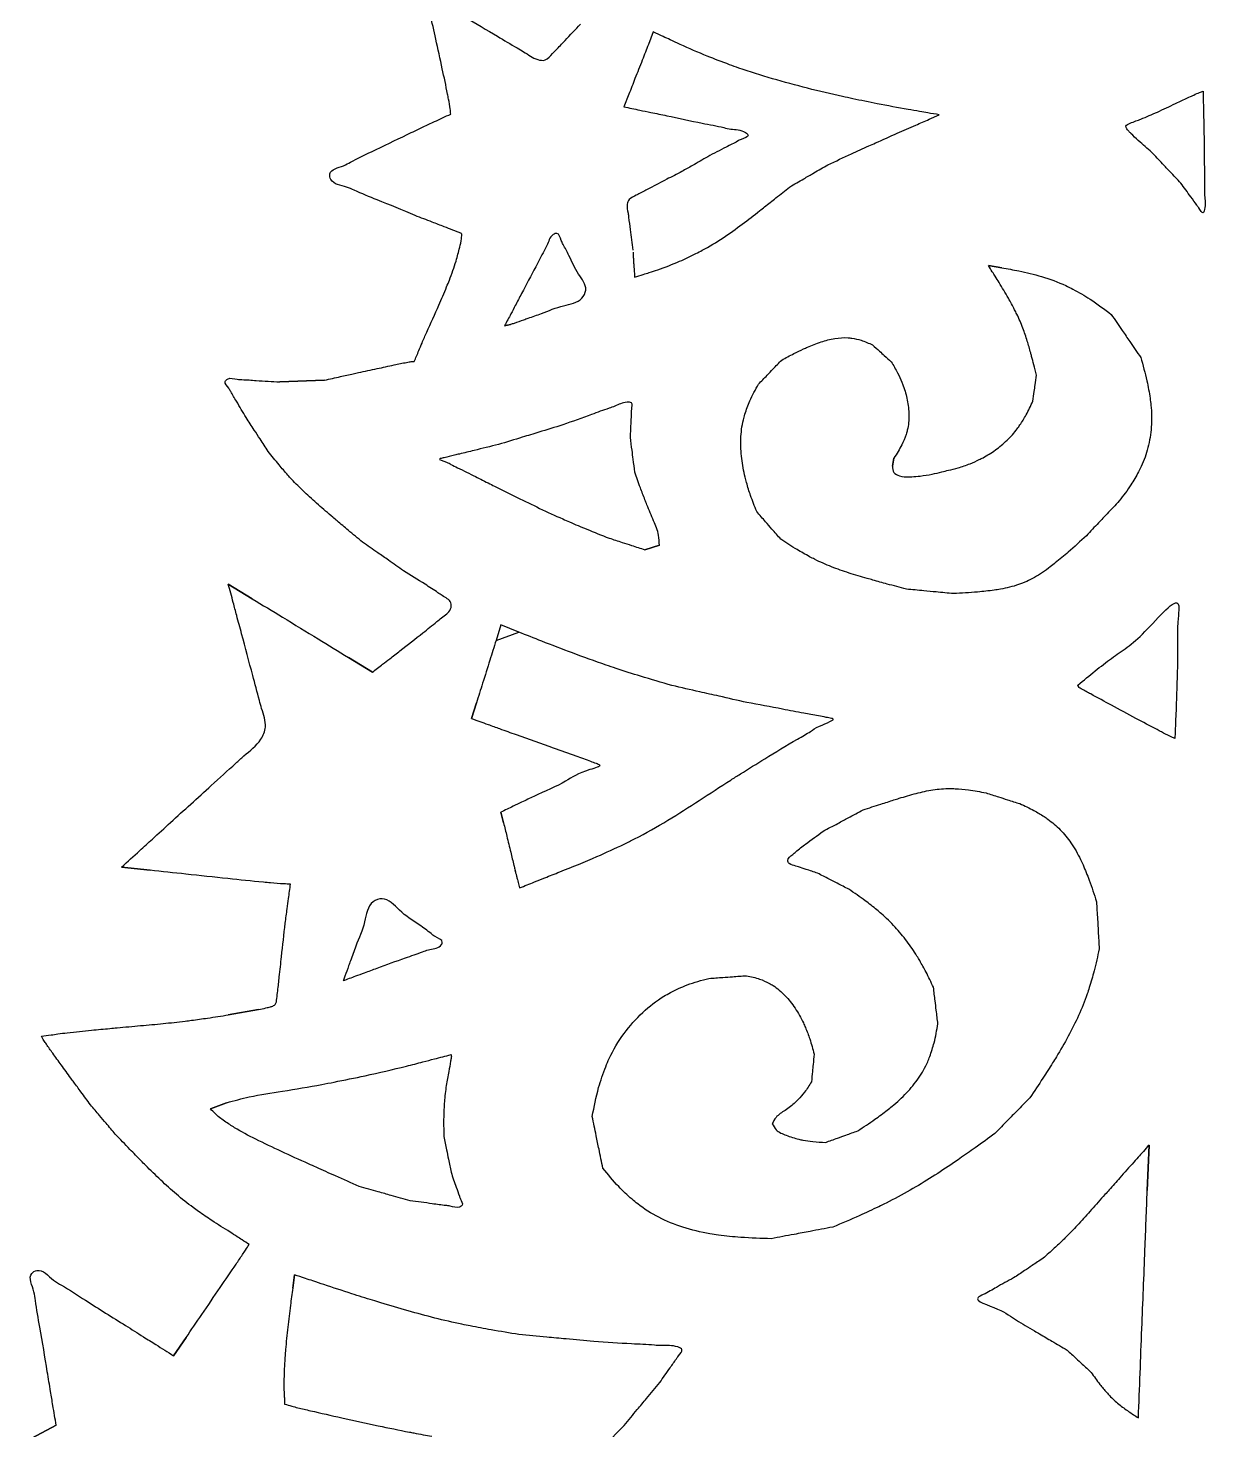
# Model space of a CAD drawing. Extents: x 0 to 195, y 4 to 248.
# Drawn here: x 21.2 to 88, y 83.6 to 163 of the extents above; entities that cross this region are included whole.
import ezdxf

# ---------------------------------------------------------------- set-up
doc = ezdxf.new("R2010")
doc.units = 0
doc.layers.add('layer_1', color=7, linetype='CONTINUOUS')

msp = doc.modelspace()

# ---------------------------------------------------------------- linework, layer by layer
at = {"layer": 'layer_1', "color": 1}
for points in [[(56.663193, 162.813973), (56.385546, 162.106786)], [(55.274392, 159.278618), (54.996361, 158.571496)], [(72.295257, 157.864309), (72.875926, 158.116898)]]:
    msp.add_lwpolyline(points, dxfattribs=at)
for points in [[(84.308023, 157.871201), (84.308031, 157.871201)], [(75.657776, 149.575188), (76.41547, 149.448801)], [(48.233571, 146.165964), (48.562044, 146.241461)], [(35.491642, 142.979929), (38.0135, 143.080809)], [(44.555979, 138.629185), (44.555979, 138.629185)], [(70.30408, 138.665708), (70.228515, 138.211045)], [(56.172513, 133.477633), (57.005769, 133.730152)], [(32.566654, 131.531333), (33.928461, 130.698978)], [(49.034874, 128.810764), (48.024597, 129.214797), (48.024597, 129.214797), (47.74702, 128.330721)], [(39.37531, 127.370409), (40.737117, 126.538379)], [(80.785751, 125.666044), (80.73976, 125.803901)], [(46.635796, 124.795363), (46.357829, 123.911604)], [(66.813045, 123.911604), (66.813045, 123.911604)], [(48.024597, 118.608411), (48.024597, 118.608411), (48.024597, 118.608411)], [(48.024597, 118.608411), (48.171988, 118.002297)], [(28.128472, 115.3166), (26.514465, 115.492977)], [(48.826994, 115.30754), (48.847803, 115.221606)], [(39.084717, 109.062674), (39.084717, 109.062674)], [(32.566654, 107.121013), (34.281475, 107.423651)], [(31.557924, 101.788853), (32.467193, 102.142384)], [(63.404466, 100.955857), (63.404466, 100.955857)], [(84.667808, 97.168046), (84.76888, 99.743628)], [(36.31794, 92.39431), (36.216933, 91.636679)], [(29.466637, 87.804206), (30.172732, 88.838381)], [(84.162766, 84.288586), (84.162766, 84.288586)], [(21.42237, 83.139259), (22.809237, 83.870477)]]:
    msp.add_lwpolyline(points, close=True, dxfattribs=at)
for points, knots in [([(43.76305, 164.969205), (44.037024, 164.80731), (44.502782, 164.532086), (45.24257, 164.095027), (46.324325, 163.455097), (47.58713, 162.713923), (48.690945, 162.050894), (49.455216, 161.616194), (49.919558, 161.259234), (50.609344, 161.149222), (50.880457, 161.527271), (51.245145, 161.89313), (51.773195, 162.456452), (52.244137, 162.947492), (52.538468, 163.254384)], [0, 0, 0, 0, 0.954701, 1.622998, 2.577717, 4.725486, 6.014229, 6.443834, 7.357695, 7.783526, 8.336081, 8.59171, 9.358549, 10.636522, 10.636522, 10.636522, 10.636522]), ([(45.175298, 158.160549), (45.169236, 158.258819), (45.151777, 158.541813), (45.070699, 158.917457), (44.927684, 159.675301), (44.680242, 160.809205), (44.351528, 162.32188), (44.12114, 163.357998), (44.015249, 163.834215)], [0, 0, 0, 0, 0.295095, 0.849809, 1.149441, 2.609649, 4.330342, 5.793855, 5.793855, 5.793855, 5.793855]), ([(56.385546, 162.106786), (56.268897, 161.809999), (56.015027, 161.164083), (55.644606, 160.221375), (55.390941, 159.575411), (55.274392, 159.278618)], [0, 0, 0, 0, 0.956663, 2.082046, 3.038618, 3.038618, 3.038618, 3.038618]), ([(72.875926, 158.116898), (72.657706, 158.154306), (72.28671, 158.217903), (71.69747, 158.31916), (70.742006, 158.480991), (69.475167, 158.716978), (68.239645, 158.970528), (66.920739, 159.253158), (65.398365, 159.613835), (63.433673, 160.145103), (61.960907, 160.604089), (60.733828, 161.047972), (59.615116, 161.475912), (58.495461, 161.954885), (57.673615, 162.342936), (57.168285, 162.578229), (56.850261, 162.726662), (56.663193, 162.813973)], [0, 0, 0, 0, 0.664208, 1.129224, 1.793631, 3.571418, 4.994732, 5.577327, 7.617956, 9.687269, 11.682452, 12.24313, 13.601791, 15.27536, 15.894759, 16.328311, 16.947631, 16.947631, 16.947631, 16.947631]), ([(84.308031, 157.871201), (84.619612, 158.003973), (85.278981, 158.284946), (86.211857, 158.727106), (86.895505, 159.05653), (87.353375, 159.262784), (87.584162, 159.373015), (87.765832, 159.429193), (87.831147, 159.44939)], [0, 0, 0, 0, 1.015963, 2.149981, 3.096783, 3.292014, 3.657056, 3.861972, 3.861972, 3.861972, 3.861972]), ([(87.831147, 159.44939), (87.837399, 159.156357), (87.848029, 158.65819), (87.864864, 157.866959), (87.875433, 157.368762), (87.88165, 157.075698)], [0, 0, 0, 0, 0.8793, 1.494841, 2.374229, 2.374229, 2.374229, 2.374229]), ([(42.703881, 157.000497), (43.009035, 157.143659), (43.527789, 157.38703), (44.351595, 157.773714), (44.870226, 158.017278), (45.175298, 158.160549)], [0, 0, 0, 0, 1.011202, 1.719014, 2.730132, 2.730132, 2.730132, 2.730132]), ([(54.996361, 158.571496), (55.295691, 158.509163), (55.804549, 158.403199), (56.612729, 158.234647), (57.794901, 157.989657), (59.17205, 157.692611), (60.383289, 157.462652), (61.201146, 157.257481), (61.677372, 157.303694), (62.179414, 156.891252), (61.674002, 156.764948), (61.308406, 156.54418), (60.643382, 156.218117), (60.090112, 155.925898), (59.744332, 155.743268)], [0, 0, 0, 0, 0.917266, 1.559342, 2.476577, 4.540118, 5.778298, 6.191041, 7.042192, 7.255211, 7.721348, 7.958554, 8.670107, 9.855912, 9.855912, 9.855912, 9.855912]), ([(66.562584, 155.288726), (67.005438, 155.4934), (67.776458, 155.849742), (68.678083, 156.260399), (69.544853, 156.652966), (70.43073, 157.048341), (71.441474, 157.492971), (72.042638, 157.754437), (72.295257, 157.864309)], [0, 0, 0, 0, 1.463589, 2.548143, 2.97221, 4.318165, 5.458421, 6.284853, 6.284853, 6.284853, 6.284853]), ([(84.926891, 155.990054), (84.6705, 156.209076), (84.268617, 156.552385), (83.826776, 156.970139), (83.588357, 157.211472), (83.353527, 157.489054), (83.845808, 157.711693), (84.119057, 157.805989), (84.308023, 157.871201)], [0, 0, 0, 0, 1.018311, 1.596164, 1.779062, 2.099223, 2.39088, 3.044792, 3.044792, 3.044792, 3.044792]), ([(43.157774, 152.410997), (42.444639, 152.710523), (41.300317, 153.191154), (39.980842, 153.70542), (39.141215, 154.116612), (38.4061, 154.167276), (38.23387, 155.023022), (39.000226, 155.149921), (39.736274, 155.580809), (40.975694, 156.154066), (42.038765, 156.674737), (42.703881, 157.000497)], [0, 0, 0, 0, 2.326532, 3.733235, 4.205408, 5.19387, 5.523856, 6.422773, 6.867165, 8.203664, 10.437404, 10.437404, 10.437404, 10.437404]), ([(87.88165, 157.075698), (87.886445, 156.421803), (87.894115, 155.375542), (87.921474, 154.211682), (87.906488, 153.403437), (88.010423, 153.00598), (87.814373, 152.42127), (87.620797, 152.823334), (87.405619, 153.08813), (87.058599, 153.583085), (86.756902, 153.991972), (86.568338, 154.247532)], [0, 0, 0, 0, 1.957215, 3.131629, 3.523126, 4.33205, 4.534156, 4.906445, 5.099251, 5.6777, 6.641842, 6.641842, 6.641842, 6.641842]), ([(59.744332, 155.743268), (59.458488, 155.57427), (58.975622, 155.288789), (58.20281, 154.861552), (57.389415, 154.447219), (56.593126, 154.029999), (56.012361, 153.732276), (55.627546, 153.518689), (55.302149, 153.397852), (55.127716, 152.978424), (55.22414, 152.633488), (55.277342, 152.155586), (55.372915, 151.459346), (55.449561, 150.840926), (55.497407, 150.454886)], [0, 0, 0, 0, 0.996135, 1.682734, 2.64889, 3.73348, 4.383291, 4.599612, 5.064644, 5.356364, 5.866118, 6.10106, 6.803803, 7.971229, 7.971229, 7.971229, 7.971229]), ([(86.568338, 154.247532), (86.365707, 154.462596), (86.021207, 154.828234), (85.474058, 155.409075), (85.129555, 155.774866), (84.926891, 155.990054)], [0, 0, 0, 0, 0.886458, 1.507097, 2.393894, 2.393894, 2.393894, 2.393894]), ([(64.390582, 154.025929), (64.658774, 154.181767), (65.114696, 154.44669), (65.838697, 154.867623), (66.294479, 155.132763), (66.562584, 155.288726)], [0, 0, 0, 0, 0.930544, 1.581912, 2.512419, 2.512419, 2.512419, 2.512419]), ([(56.915839, 149.328851), (57.331277, 149.485799), (58.065205, 149.76307), (58.896723, 150.159122), (59.728979, 150.584351), (60.615199, 151.132787), (61.69013, 151.900562), (62.461679, 152.500385), (63.094918, 152.99831), (63.659648, 153.443463), (64.132403, 153.820191), (64.390582, 154.025929)], [0, 0, 0, 0, 1.331667, 2.352566, 2.760852, 4.13525, 5.473039, 6.72289, 7.066623, 7.88974, 8.880123, 8.880123, 8.880123, 8.880123]), ([(45.78051, 151.402269), (45.456716, 151.526812), (44.906268, 151.738535), (44.032022, 152.074777), (43.481569, 152.286471), (43.157774, 152.410997)], [0, 0, 0, 0, 1.04076, 1.769287, 2.810031, 2.810031, 2.810031, 2.810031]), ([(43.813489, 145.804426), (44.047453, 146.311913), (44.438944, 147.161088), (44.856836, 148.149497), (45.192384, 148.979259), (45.456705, 149.722246), (45.66956, 150.50779), (45.768157, 150.965334), (45.791725, 151.210749), (45.82114, 151.31724), (45.78933, 151.38381), (45.78051, 151.402269)], [0, 0, 0, 0, 1.676383, 2.805076, 3.218706, 4.361887, 5.165889, 5.664793, 5.755162, 5.912486, 5.972849, 5.972849, 5.972849, 5.972849]), ([(48.562044, 146.241461), (48.571347, 146.244737), (48.645767, 146.270943), (48.896914, 146.359415), (49.222636, 146.473847), (49.733632, 146.654718), (50.494781, 146.909563), (51.46603, 147.33596), (52.540703, 147.472473), (52.986533, 148.355958), (52.324576, 149.154012), (51.961082, 149.998008), (51.627313, 150.65289), (51.396771, 151.038641), (51.306403, 151.485663), (50.787332, 151.260441), (50.706295, 150.808716), (50.355842, 150.213312), (49.893326, 149.29284), (49.340275, 148.265521), (48.873593, 147.378081), (48.553562, 146.772085), (48.352091, 146.390461), (48.233571, 146.165964)], [0, 0, 0, 0, 0.029587, 0.236698, 0.798854, 1.065051, 1.86374, 3.195076, 4.312961, 4.827469, 5.822447, 7.008174, 7.719633, 7.956792, 8.437047, 8.658592, 9.367244, 9.709956, 10.738005, 12.45126, 13.212625, 13.745656, 14.507239, 14.507239, 14.507239, 14.507239]), ([(55.512548, 150.333522), (55.515808, 150.250326), (55.522034, 150.091398), (55.536781, 149.865978), (55.55142, 149.664206), (55.569036, 149.424277), (55.587261, 149.180241), (55.598304, 148.995538), (55.60254, 148.924689)], [0, 0, 0, 0, 0.24977, 0.477127, 0.677655, 0.856686, 1.198853, 1.411779, 1.411779, 1.411779, 1.411779]), ([(78.385389, 143.362726), (78.334917, 143.561749), (78.244346, 143.918887), (78.133538, 144.339457), (78.014218, 144.787743), (77.865499, 145.32433), (77.616022, 146.062361), (77.363656, 146.649718), (77.078278, 147.209956), (76.751739, 147.813795), (76.375458, 148.442509), (76.061739, 148.935205), (75.8599, 149.255228), (75.732644, 149.456673), (75.657776, 149.575188)], [0, 0, 0, 0, 0.615966, 1.105325, 1.304746, 2.007674, 2.77538, 3.640305, 3.922289, 4.661492, 5.699281, 6.119525, 6.413801, 6.834346, 6.834346, 6.834346, 6.834346]), ([(76.41547, 149.448801), (76.741632, 149.392948), (77.501054, 149.262903), (78.726546, 148.960583), (79.749065, 148.59877), (80.652247, 148.136304), (81.539362, 147.628598), (82.23259, 147.09908), (82.627799, 146.797201)], [0, 0, 0, 0, 0.992469, 2.31082, 3.784183, 4.230476, 5.354174, 6.844337, 6.844337, 6.844337, 6.844337]), ([(55.60254, 148.924689), (55.764668, 148.974585), (56.040291, 149.059411), (56.478057, 149.194132), (56.753696, 149.278954), (56.915839, 149.328851)], [0, 0, 0, 0, 0.508897, 0.865141, 1.374081, 1.374081, 1.374081, 1.374081]), ([(82.627799, 146.797201), (82.833639, 146.497875), (83.183554, 145.989037), (83.739186, 145.180863), (84.088954, 144.671999), (84.294694, 144.372678)], [0, 0, 0, 0, 1.089816, 1.852622, 2.942253, 2.942253, 2.942253, 2.942253]), ([(43.107335, 144.139975), (43.194518, 144.345418), (43.34274, 144.694698), (43.578125, 145.249515), (43.726313, 145.598894), (43.813489, 145.804426)], [0, 0, 0, 0, 0.669531, 1.138285, 1.808051, 1.808051, 1.808051, 1.808051]), ([(63.940166, 144.221489), (64.170224, 144.347098), (64.578154, 144.569822), (65.07164, 144.804085), (65.580699, 145.034211), (66.161891, 145.260833), (66.929916, 145.461333), (67.525214, 145.510669), (68.02303, 145.445387), (68.500127, 145.346519), (68.877637, 145.176603), (69.091851, 145.080187)], [0, 0, 0, 0, 0.786186, 1.394033, 1.638104, 2.462334, 3.261417, 4.015622, 4.231377, 4.766864, 5.469318, 5.469318, 5.469318, 5.469318]), ([(69.091851, 145.080187), (69.22283, 144.961661), (69.445469, 144.760189), (69.799019, 144.440267), (70.021592, 144.238873), (70.152501, 144.12042)], [0, 0, 0, 0, 0.529941, 0.900793, 1.430431, 1.430431, 1.430431, 1.430431]), ([(38.0135, 143.080809), (38.315818, 143.147806), (38.862494, 143.268955), (39.509908, 143.411506), (40.20413, 143.56384), (40.97483, 143.733969), (41.882363, 143.92446), (42.485176, 144.059172), (42.843636, 144.116209), (42.986746, 144.161419), (43.085246, 144.143903), (43.107335, 144.139975)], [0, 0, 0, 0, 0.92896, 1.679822, 1.988742, 3.061238, 4.046864, 4.773207, 4.90891, 5.140386, 5.207302, 5.207302, 5.207302, 5.207302]), ([(62.626933, 142.857684), (62.789063, 143.026031), (63.064693, 143.312229), (63.502437, 143.766831), (63.778042, 144.053094), (63.940166, 144.221489)], [0, 0, 0, 0, 0.701173, 1.192026, 1.89329, 1.89329, 1.89329, 1.89329]), ([(70.152501, 144.12042), (70.276163, 143.915336), (70.498702, 143.546274), (70.706198, 143.080434), (70.910502, 142.573146), (71.085402, 141.953211), (71.183629, 141.108532), (71.124859, 140.446579), (70.952086, 139.887544), (70.736031, 139.335725), (70.461702, 138.910201), (70.30408, 138.665708)], [0, 0, 0, 0, 0.717724, 1.291596, 1.52713, 2.35853, 3.213864, 4.069234, 4.323981, 4.968405, 5.838744, 5.838744, 5.838744, 5.838744]), ([(84.294694, 144.372678), (84.421239, 143.931838), (84.640084, 143.169458), (84.800039, 142.259707), (84.916977, 141.388116), (84.930838, 140.444875), (84.741789, 139.265744), (84.445753, 138.42317), (84.091205, 137.731263), (83.708486, 137.061546), (83.30948, 136.538674), (83.082467, 136.241187)], [0, 0, 0, 0, 1.374915, 2.377748, 2.767245, 4.013146, 5.189975, 6.334383, 6.672737, 7.52228, 8.643589, 8.643589, 8.643589, 8.643589]), ([(33.575384, 140.962401), (33.396289, 141.270214), (33.109746, 141.7627), (32.761219, 142.320405), (32.574393, 142.687972), (32.284408, 142.947577), (32.619178, 143.266843), (32.979271, 143.119513), (33.517022, 143.114467), (34.327564, 143.045898), (35.043929, 143.005301), (35.491642, 142.979929)], [0, 0, 0, 0, 1.074066, 1.71845, 1.933229, 2.370681, 2.551012, 3.106932, 3.376452, 4.184946, 5.532313, 5.532313, 5.532313, 5.532313]), ([(78.183307, 141.898041), (78.208265, 142.078829), (78.250697, 142.386194), (78.318058, 142.874422), (78.360451, 143.181864), (78.385389, 143.362726)], [0, 0, 0, 0, 0.547509, 0.930839, 1.47856, 1.47856, 1.47856, 1.47856]), ([(62.525861, 135.635076), (62.403953, 135.935921), (62.185814, 136.474249), (61.988418, 137.130636), (61.800095, 137.828145), (61.650324, 138.651821), (61.595741, 139.74825), (61.692144, 140.591083), (61.899694, 141.304009), (62.146405, 141.99786), (62.452578, 142.545705), (62.626933, 142.857684)], [0, 0, 0, 0, 0.97327, 1.74155, 2.05415, 3.14087, 4.244655, 5.33983, 5.662583, 6.47164, 7.541779, 7.541779, 7.541779, 7.541779]), ([(55.364449, 139.841476), (55.377199, 140.134543), (55.397598, 140.603425), (55.431692, 141.144518), (55.434749, 141.483175), (55.520015, 141.835593), (54.967853, 141.858184), (54.607818, 141.643331), (53.928522, 141.41855), (52.951591, 141.055958), (52.074257, 140.743773), (51.525939, 140.548663)], [0, 0, 0, 0, 0.88493, 1.415815, 1.592755, 1.953499, 2.20649, 2.935536, 3.284393, 4.330889, 6.074912, 6.074912, 6.074912, 6.074912]), ([(73.94044, 138.1101), (74.169226, 138.185576), (74.57986, 138.321044), (75.044387, 138.533981), (75.531778, 138.77727), (76.075308, 139.119737), (76.734984, 139.665159), (77.185208, 140.162029), (77.526607, 140.656027), (77.846071, 141.165781), (78.060853, 141.632151), (78.183307, 141.898041)], [0, 0, 0, 0, 0.722151, 1.296148, 1.530806, 2.356407, 3.215863, 4.093112, 4.355709, 5.017133, 5.894361, 5.894361, 5.894361, 5.894361]), ([(34.836313, 139.045821), (34.680693, 139.282441), (34.416129, 139.684709), (33.995819, 140.323568), (33.731104, 140.725791), (33.575384, 140.962401)], [0, 0, 0, 0, 0.849623, 1.444408, 2.294171, 2.294171, 2.294171, 2.294171]), ([(51.525939, 140.548663), (51.076981, 140.411475), (50.313742, 140.178252), (49.101514, 139.807846), (48.338243, 139.574631), (47.889255, 139.437444)], [0, 0, 0, 0, 1.408353, 2.39423, 3.802668, 3.802668, 3.802668, 3.802668]), ([(55.616903, 137.871687), (55.585778, 138.114815), (55.532861, 138.528175), (55.44871, 139.184771), (55.395659, 139.598237), (55.364449, 139.841476)], [0, 0, 0, 0, 0.735337, 1.2502, 1.985901, 1.985901, 1.985901, 1.985901]), ([(40.182344, 133.901551), (39.908981, 134.127814), (39.426749, 134.526957), (38.864842, 134.999229), (38.299199, 135.477198), (37.672738, 136.013973), (36.883998, 136.730336), (36.311979, 137.29884), (35.840125, 137.820284), (35.392523, 138.332903), (35.036618, 138.789081), (34.836313, 139.045821)], [0, 0, 0, 0, 1.064564, 1.877963, 2.202028, 3.286213, 4.352652, 5.398145, 5.703615, 6.462326, 7.439029, 7.439029, 7.439029, 7.439029]), ([(47.889255, 139.437444), (47.42649, 139.325193), (46.686071, 139.145593), (45.851819, 138.943664), (45.287614, 138.806246), (44.919914, 138.719769), (44.653988, 138.651035), (44.417737, 138.600302), (44.967818, 138.452367), (45.204488, 138.295353), (45.801393, 138.01528), (46.507567, 137.65061), (47.238857, 137.287767), (48.026215, 136.893598), (48.963594, 136.425465), (50.223129, 135.813191), (51.215116, 135.353956), (52.107784, 134.966729), (52.980088, 134.596773), (53.729858, 134.300915), (54.15222, 134.134252)], [0, 0, 0, 0, 1.428976, 2.286347, 2.572133, 3.175726, 3.398102, 3.42987, 3.848116, 4.140915, 4.559237, 5.690561, 6.608718, 6.987305, 8.334904, 9.750374, 11.189257, 11.613596, 12.669478, 14.031586, 14.031586, 14.031586, 14.031586]), ([(57.005769, 133.730152), (57.001377, 133.921386), (56.990372, 134.400616), (56.653799, 135.151022), (56.385074, 135.81115), (56.135404, 136.439377), (55.90127, 137.051356), (55.719033, 137.577066), (55.616903, 137.871687)], [0, 0, 0, 0, 0.569375, 1.426848, 2.423222, 2.720111, 3.45377, 4.389121, 4.389121, 4.389121, 4.389121]), ([(70.228515, 138.211045), (70.232503, 138.078768), (70.240598, 137.810298), (70.678067, 137.61886), (71.025142, 137.599746), (71.41619, 137.61332), (71.86401, 137.649757), (72.248299, 137.716829), (72.47563, 137.756506)], [0, 0, 0, 0, 0.366448, 0.743744, 1.257585, 1.436296, 1.913881, 2.605599, 2.605599, 2.605599, 2.605599]), ([(72.47563, 137.756506), (72.656524, 137.800113), (72.964016, 137.874239), (73.452286, 137.992103), (73.759652, 138.0664), (73.94044, 138.1101)], [0, 0, 0, 0, 0.558227, 0.9489, 1.506883, 1.506883, 1.506883, 1.506883]), ([(83.082467, 136.241187), (82.851789, 135.99795), (82.459633, 135.584443), (81.836662, 134.927804), (81.444337, 134.514433), (81.213555, 134.271271)], [0, 0, 0, 0, 1.005678, 1.709671, 2.715401, 2.715401, 2.715401, 2.715401]), ([(63.889666, 134.069318), (63.721315, 134.262592), (63.435102, 134.591176), (62.9805, 135.113096), (62.694252, 135.441743), (62.525861, 135.635076)], [0, 0, 0, 0, 0.768942, 1.307276, 2.07643, 2.07643, 2.07643, 2.07643]), ([(81.213555, 134.271271), (80.875496, 133.957765), (80.302579, 133.42646), (79.609167, 132.849978), (78.982477, 132.35415), (78.31294, 131.895153), (77.357672, 131.462266), (76.573572, 131.273503), (75.794289, 131.156623), (74.911553, 131.051213), (74.142274, 131.011777), (73.688181, 130.988498)], [0, 0, 0, 0, 1.382919, 2.343663, 2.703982, 3.7807, 4.769557, 5.832485, 6.187461, 7.133997, 8.497678, 8.497678, 8.497678, 8.497678]), ([(42.502442, 132.287542), (42.216011, 132.486811), (41.729081, 132.825566), (40.955715, 133.363569), (40.468777, 133.702299), (40.182344, 133.901551)], [0, 0, 0, 0, 1.046784, 1.779524, 2.826284, 2.826284, 2.826284, 2.826284]), ([(54.15222, 134.134252), (54.401637, 134.053143), (54.825638, 133.915262), (55.499069, 133.696389), (55.923093, 133.558653), (56.172513, 133.477633)], [0, 0, 0, 0, 0.78682, 1.33757, 2.124319, 2.124319, 2.124319, 2.124319]), ([(71.011202, 131.241084), (70.646815, 131.337553), (70.010988, 131.505882), (69.270986, 131.710985), (68.549434, 131.914322), (67.765156, 132.145364), (66.765224, 132.494228), (66.02433, 132.817333), (65.378296, 133.158112), (64.728709, 133.521482), (64.195228, 133.869807), (63.889666, 134.069318)], [0, 0, 0, 0, 1.130813, 1.97318, 2.303643, 3.379819, 4.425422, 5.479261, 5.800187, 6.616525, 7.710966, 7.710966, 7.710966, 7.710966]), ([(40.737117, 126.538379), (40.93021, 126.687814), (41.258448, 126.941837), (41.77948, 127.345464), (42.545066, 127.936429), (43.430133, 128.63592), (44.221568, 129.254264), (44.7344, 129.703857), (45.192647, 129.953155), (45.237488, 130.606197), (44.77684, 130.808112), (44.300597, 131.151344), (43.558768, 131.621284), (42.907749, 132.031902), (42.502442, 132.287542)], [0, 0, 0, 0, 0.732479, 1.245133, 1.977378, 3.632934, 4.636596, 4.974327, 5.702204, 6.05179, 6.684366, 6.978399, 7.85214, 9.293397, 9.293397, 9.293397, 9.293397]), ([(26.514465, 115.492977), (26.857003, 115.804307), (27.439299, 116.333549), (28.363911, 117.174234), (29.71702, 118.403588), (31.288111, 119.839352), (32.684579, 121.091732), (33.617784, 121.966896), (34.363521, 122.505913), (34.800118, 123.534577), (34.496094, 124.286945), (34.255187, 125.254006), (33.864921, 126.667806), (33.440436, 128.270903), (33.071082, 129.648363), (32.818993, 130.589845), (32.660114, 131.182631), (32.566654, 131.531333)], [0, 0, 0, 0, 1.388639, 2.360608, 3.749023, 6.872916, 8.747365, 9.372216, 10.716918, 11.457666, 12.520098, 13.007436, 14.469389, 16.905866, 17.988815, 18.746904, 19.829922, 19.829922, 19.829922, 19.829922]), ([(73.688181, 130.988498), (73.357732, 131.019622), (72.795934, 131.072534), (71.903608, 131.15673), (71.341735, 131.209841), (71.011202, 131.241084)], [0, 0, 0, 0, 0.995736, 1.692851, 2.688869, 2.688869, 2.688869, 2.688869]), ([(33.928461, 130.698978), (34.500052, 130.349713), (35.744094, 129.589554), (37.559731, 128.480065), (38.803724, 127.719755), (39.37531, 127.370409)], [0, 0, 0, 0, 2.009559, 4.37371, 6.38338, 6.38338, 6.38338, 6.38338]), ([(80.73976, 125.803901), (81.391273, 126.347398), (82.694305, 127.434398), (84.310668, 128.379155), (86.595253, 131.216034), (86.353106, 129.110964), (86.40454, 127.599909), (86.359016, 126.13164), (86.333286, 125.30176)], [0, 0, 0, 0, 2.42939, 4.858802, 7.288223, 8.036652, 9.907692, 12.339971, 12.339971, 12.339971, 12.339971]), ([(57.721908, 125.780451), (57.128566, 125.952344), (56.066025, 126.260165), (54.824287, 126.661142), (53.530086, 127.092361), (52.125654, 127.602751), (50.478966, 128.234475), (49.469771, 128.637211), (49.034874, 128.810764)], [0, 0, 0, 0, 1.853103, 3.318488, 3.914211, 5.945524, 7.800522, 9.205251, 9.205251, 9.205251, 9.205251]), ([(47.74702, 128.330721), (47.630356, 127.959759), (47.376437, 127.152367), (47.006034, 125.973912), (46.752356, 125.166401), (46.635796, 124.795363)], [0, 0, 0, 0, 1.166625, 2.539136, 3.705884, 3.705884, 3.705884, 3.705884]), ([(61.964388, 124.820743), (61.440652, 124.939193), (60.550279, 125.140561), (59.136119, 125.460464), (58.245698, 125.661936), (57.721908, 125.780451)], [0, 0, 0, 0, 1.610889, 2.738582, 4.349676, 4.349676, 4.349676, 4.349676]), ([(86.232276, 122.776357), (86.137123, 122.819246), (85.879741, 122.93526), (85.547113, 123.112144), (84.905503, 123.445816), (83.961314, 123.952996), (82.70748, 124.626924), (81.811037, 125.111506), (81.28678, 125.394959), (81.062134, 125.51644), (80.878504, 125.615838), (80.785751, 125.666044)], [0, 0, 0, 0, 0.313061, 0.846802, 1.129594, 2.482776, 4.06193, 5.400107, 5.539857, 5.849868, 6.166274, 6.166274, 6.166274, 6.166274]), ([(51.35787, 115.224502), (52.064448, 115.505604), (53.295574, 115.99539), (54.697916, 116.64717), (56.050122, 117.309886), (57.480602, 118.124228), (59.278386, 119.26935), (60.637417, 120.163962), (61.876741, 120.946831), (63.148039, 121.730682), (64.419099, 122.519763), (65.551028, 123.145821), (66.002545, 123.497222), (67.093893, 123.865612), (66.672825, 123.935865), (66.281173, 124.013746), (65.749661, 124.110494), (64.928311, 124.265188), (63.715006, 124.492328), (62.637699, 124.69443), (61.964388, 124.820743)], [0, 0, 0, 0, 2.280828, 3.974069, 4.6375, 6.798232, 8.906397, 11.032741, 11.676814, 13.308312, 15.476476, 16.323507, 16.916423, 17.763439, 17.809106, 18.128776, 18.996451, 19.40759, 20.640982, 22.696593, 22.696593, 22.696593, 22.696593]), ([(86.333286, 125.30176), (86.320815, 124.989988), (86.299615, 124.459971), (86.265945, 123.61817), (86.244746, 123.088141), (86.232276, 122.776357)], [0, 0, 0, 0, 0.936064, 1.591321, 2.527423, 2.527423, 2.527423, 2.527423]), ([(46.357829, 123.911604), (46.669633, 123.799338), (47.19969, 123.608488), (48.041506, 123.305445), (49.275127, 122.861287), (50.713261, 122.34443), (51.98905, 121.89049), (52.688485, 121.641021), (53.084008, 121.504937), (53.361071, 121.395713), (53.834719, 121.225593), (52.46392, 120.887625), (51.705031, 120.291713), (50.240403, 119.675828), (49.269322, 119.20255), (48.64554, 118.905458), (48.254577, 118.718429), (48.024597, 118.608411)], [0, 0, 0, 0, 0.994186, 1.690091, 2.684204, 4.926862, 6.280359, 6.73392, 7.17086, 7.498304, 7.721996, 8.334278, 9.864969, 11.854833, 12.620182, 13.15594, 13.921328, 13.921328, 13.921328, 13.921328]), ([(68.556145, 118.734477), (68.889769, 118.844352), (69.47224, 119.036181), (70.155005, 119.252228), (70.823047, 119.46037), (71.55229, 119.678606), (72.511189, 119.889948), (73.256287, 119.958147), (73.927632, 119.932798), (74.614424, 119.877055), (75.193121, 119.760903), (75.525846, 119.69412)], [0, 0, 0, 0, 1.053746, 1.839731, 2.148324, 3.152977, 4.122325, 5.090758, 5.385503, 6.137437, 7.154571, 7.154571, 7.154571, 7.154571]), ([(75.525846, 119.69412), (75.762797, 119.619299), (76.165622, 119.4921), (76.805429, 119.290084), (77.208285, 119.162891), (77.445265, 119.088071)], [0, 0, 0, 0, 0.74545, 1.267293, 2.012825, 2.012825, 2.012825, 2.012825]), ([(66.283139, 117.522251), (66.563794, 117.671904), (67.04089, 117.926305), (67.798559, 118.330381), (68.275565, 118.584816), (68.556145, 118.734477)], [0, 0, 0, 0, 0.954188, 1.622054, 2.576053, 2.576053, 2.576053, 2.576053]), ([(77.445265, 119.088071), (77.713101, 118.965251), (78.184698, 118.748996), (78.703556, 118.430706), (79.216116, 118.086809), (79.759736, 117.615193), (80.383805, 116.848357), (80.782621, 116.153224), (81.104637, 115.440015), (81.430855, 114.647886), (81.656723, 113.943914), (81.788811, 113.532227)], [0, 0, 0, 0, 0.883109, 1.554946, 1.82295, 2.734836, 3.700257, 4.776727, 5.12751, 6.048007, 7.344539, 7.344539, 7.344539, 7.344539]), ([(48.171988, 118.002297), (48.23378, 117.747901), (48.36827, 117.194217), (48.564658, 116.386156), (48.703297, 115.817764), (48.776996, 115.513606), (48.798868, 115.423397), (48.817165, 115.348028), (48.826994, 115.30754)], [0, 0, 0, 0, 0.78538, 1.70935, 2.494749, 2.540547, 2.648227, 2.77322, 2.77322, 2.77322, 2.77322]), ([(65.980111, 115.148621), (65.761458, 115.221925), (65.40094, 115.342789), (64.985175, 115.471463), (64.671738, 115.58294), (64.395561, 115.60013), (64.199636, 115.96109), (64.526914, 116.165331), (64.852589, 116.46249), (65.437471, 116.908393), (65.955697, 117.284566), (66.283139, 117.522251)], [0, 0, 0, 0, 0.692357, 1.141567, 1.301548, 1.697374, 1.900285, 2.343028, 2.573926, 3.284992, 4.505394, 4.505394, 4.505394, 4.505394]), ([(36.096921, 114.53501), (35.971398, 114.534711), (35.594359, 114.533813), (35.082448, 114.589614), (34.02312, 114.682302), (32.420445, 114.853858), (30.277183, 115.08127), (28.805531, 115.242447), (28.128472, 115.3166)], [0, 0, 0, 0, 0.376391, 1.130581, 1.542278, 3.567188, 5.965198, 8.008499, 8.008499, 8.008499, 8.008499]), ([(48.847803, 115.221606), (48.854727, 115.192141), (48.868201, 115.134805), (48.888484, 115.05162), (48.916914, 114.93737), (48.966964, 114.741858), (49.019278, 114.52108), (49.069291, 114.364512), (49.084991, 114.315363)], [0, 0, 0, 0, 0.090803, 0.176693, 0.256865, 0.443998, 0.782223, 0.93698, 0.93698, 0.93698, 0.93698]), ([(49.084991, 114.315363), (49.365644, 114.427607), (49.842723, 114.61841), (50.600349, 114.921456), (51.077319, 115.112267), (51.35787, 115.224502)], [0, 0, 0, 0, 0.9068, 1.541456, 2.447962, 2.447962, 2.447962, 2.447962]), ([(35.79428, 112.315725), (35.831643, 112.589704), (35.89516, 113.055472), (35.996041, 113.795234), (36.059557, 114.261017), (36.096921, 114.53501)], [0, 0, 0, 0, 0.829544, 1.410239, 2.239826, 2.239826, 2.239826, 2.239826]), ([(67.747948, 114.239414), (67.529737, 114.351682), (67.158761, 114.542545), (66.569482, 114.845615), (66.198402, 115.036393), (65.980111, 115.148621)], [0, 0, 0, 0, 0.736195, 1.251587, 1.98794, 1.98794, 1.98794, 1.98794]), ([(39.084717, 109.062674), (39.088458, 109.072965), (39.118386, 109.155294), (39.219431, 109.433123), (39.350032, 109.793554), (39.556857, 110.358502), (39.846714, 111.203679), (40.341749, 112.252984), (40.471809, 113.487458), (41.533486, 113.85291), (42.313457, 112.910915), (43.232159, 112.34479), (43.936151, 111.836729), (44.326157, 111.507116), (44.815036, 111.340412), (44.48177, 110.85783), (44.018764, 110.865856), (43.370554, 110.607731), (42.392989, 110.286489), (41.301718, 109.878644), (40.364267, 109.53412), (39.724501, 109.298343), (39.321671, 109.149958), (39.084717, 109.062674)], [0, 0, 0, 0, 0.03285, 0.2628, 0.88695, 1.182501, 2.069145, 3.546862, 4.778536, 5.316886, 6.494167, 7.899037, 8.730481, 9.004152, 9.536739, 9.75184, 10.473189, 10.818119, 11.848158, 13.55635, 14.313984, 14.8443, 15.601854, 15.601854, 15.601854, 15.601854]), ([(72.546039, 108.683638), (72.409172, 108.97301), (72.166479, 109.486126), (71.840111, 110.068071), (71.491058, 110.658933), (71.044968, 111.309147), (70.371774, 112.115305), (69.784866, 112.690991), (69.207501, 113.175104), (68.604495, 113.654414), (68.059958, 114.026319), (67.747948, 114.239414)], [0, 0, 0, 0, 0.960015, 1.702308, 2.000495, 3.018824, 4.063312, 5.14737, 5.479226, 6.32368, 7.456789, 7.456789, 7.456789, 7.456789]), ([(81.788811, 113.532227), (81.807553, 113.201766), (81.839415, 112.639962), (81.88992, 111.747638), (81.921656, 111.185773), (81.940325, 110.855253)], [0, 0, 0, 0, 0.992977, 1.688118, 2.681258, 2.681258, 2.681258, 2.681258]), ([(34.281475, 107.423651), (34.421782, 107.452446), (34.646883, 107.498643), (34.898747, 107.563044), (35.078109, 107.608292), (35.290753, 107.717904), (35.329614, 108.236607), (35.402197, 108.733398), (35.484954, 109.527368), (35.612514, 110.667049), (35.724485, 111.682667), (35.79428, 112.315725)], [0, 0, 0, 0, 0.429994, 0.68986, 0.777121, 0.98948, 1.347789, 2.185763, 2.572848, 3.726628, 5.635894, 5.635894, 5.635894, 5.635894]), ([(81.940325, 110.855253), (81.849711, 110.4389), (81.689967, 109.704905), (81.440118, 108.860083), (81.166453, 108.012473), (80.786969, 107.079536), (80.194709, 105.894875), (79.682129, 105.009454), (79.194795, 104.225256), (78.698219, 103.445044), (78.253752, 102.792182), (78.000873, 102.420737)], [0, 0, 0, 0, 1.277838, 2.252718, 2.641319, 3.949817, 5.268606, 6.612341, 7.017256, 8.038523, 9.386502, 9.386502, 9.386502, 9.386502]), ([(53.201724, 101.360341), (53.306711, 101.909913), (53.49033, 102.8711), (53.870131, 103.952218), (54.303067, 105.001925), (54.956803, 106.081158), (56.013811, 107.273586), (56.947701, 108.008924), (57.813403, 108.483695), (58.645117, 108.880399), (59.398146, 109.07833), (59.818221, 109.188745)], [0, 0, 0, 0, 1.676028, 2.931333, 3.428519, 5.082113, 6.683337, 8.191931, 8.614803, 9.645165, 10.945124, 10.945124, 10.945124, 10.945124]), ([(59.818221, 109.188745), (60.080125, 109.207501), (60.525361, 109.239386), (61.232504, 109.289911), (61.677746, 109.321651), (61.939651, 109.340321)], [0, 0, 0, 0, 0.787725, 1.339128, 2.126839, 2.126839, 2.126839, 2.126839]), ([(61.939651, 109.340321), (62.193682, 109.288096), (62.645016, 109.19531), (63.138525, 108.965741), (63.639538, 108.685616), (64.159082, 108.22707), (64.727507, 107.501389), (65.084967, 106.870193), (65.339991, 106.280531), (65.566614, 105.698411), (65.701828, 105.185029), (65.778031, 104.895696)], [0, 0, 0, 0, 0.775196, 1.377279, 1.622784, 2.496539, 3.428517, 4.381695, 4.661498, 5.355976, 6.252807, 6.252807, 6.252807, 6.252807]), ([(72.798687, 106.612776), (72.767533, 106.868474), (72.714572, 107.303139), (72.630356, 107.993426), (72.577267, 108.428012), (72.546039, 108.683638)], [0, 0, 0, 0, 0.772767, 1.313638, 2.086217, 2.086217, 2.086217, 2.086217]), ([(23.438156, 106.112286), (23.898821, 106.159164), (24.704252, 106.241126), (25.645827, 106.331825), (26.570043, 106.419133), (27.576624, 106.507835), (28.863446, 106.62662), (29.827653, 106.729635), (30.667363, 106.837846), (31.48371, 106.949016), (32.176178, 107.058996), (32.566654, 107.121013)], [0, 0, 0, 0, 1.389127, 2.428767, 2.837791, 4.174117, 5.460187, 6.7147, 7.082834, 8.000135, 9.186206, 9.186206, 9.186206, 9.186206]), ([(68.253055, 100.551887), (68.581122, 100.764977), (69.153637, 101.136844), (69.790878, 101.616276), (70.401463, 102.100184), (71.026985, 102.674664), (71.722149, 103.514941), (72.132563, 104.233473), (72.395156, 104.91771), (72.625782, 105.625632), (72.735654, 106.252909), (72.798687, 106.612776)], [0, 0, 0, 0, 1.173227, 2.047424, 2.390885, 3.510673, 4.587649, 5.652226, 5.972631, 6.785972, 7.880528, 7.880528, 7.880528, 7.880528]), ([(21.975469, 105.910522), (22.15609, 105.93543), (22.463118, 105.977768), (22.950681, 106.045022), (23.257621, 106.087375), (23.438156, 106.112286)], [0, 0, 0, 0, 0.546993, 0.929799, 1.476538, 1.476538, 1.476538, 1.476538]), ([(24.749203, 102.027178), (24.571203, 102.269959), (24.256255, 102.699526), (23.886467, 103.203777), (23.513064, 103.712993), (23.11429, 104.256141), (22.651246, 104.894373), (22.34448, 105.319783), (22.159387, 105.595901), (22.057797, 105.742147), (21.998554, 105.863309), (21.975469, 105.910522)], [0, 0, 0, 0, 0.903126, 1.597962, 1.875925, 2.797488, 3.619324, 4.241762, 4.37027, 4.616945, 4.774441, 4.774441, 4.774441, 4.774441]), ([(42.669224, 104.213052), (42.981008, 104.294162), (43.511038, 104.432048), (44.352882, 104.650899), (44.882951, 104.788603), (45.194755, 104.869605)], [0, 0, 0, 0, 0.966485, 1.643016, 2.609476, 2.609476, 2.609476, 2.609476]), ([(45.194755, 104.869605), (45.201341, 104.844439), (45.224529, 104.75584), (45.189443, 104.627747), (45.148093, 104.335647), (45.041004, 103.844135), (44.912682, 103.08011), (44.82733, 102.408102), (44.789035, 101.761107), (44.765126, 101.104242), (44.781348, 100.542931), (44.790593, 100.223033)], [0, 0, 0, 0, 0.077341, 0.272288, 0.383118, 0.966752, 1.77611, 2.7093, 2.996066, 3.720403, 4.680219, 4.680219, 4.680219, 4.680219]), ([(65.778031, 104.895696), (65.759396, 104.702435), (65.727713, 104.373862), (65.677209, 103.851964), (65.645293, 103.523331), (65.626518, 103.330001)], [0, 0, 0, 0, 0.582473, 0.99029, 1.57301, 1.57301, 1.57301, 1.57301]), ([(32.467193, 102.142384), (32.895152, 102.259936), (33.938038, 102.546396), (35.757913, 102.806559), (37.361991, 103.078035), (38.922477, 103.380035), (40.525403, 103.708988), (41.88893, 104.029586), (42.669224, 104.213052)], [0, 0, 0, 0, 1.330335, 3.241873, 5.505911, 6.212622, 8.009928, 10.414506, 10.414506, 10.414506, 10.414506]), ([(65.626518, 103.330001), (65.501811, 103.127738), (65.28109, 102.769746), (64.952692, 102.39942), (64.594427, 102.04286), (64.171666, 101.717266), (63.63138, 101.403974), (63.468722, 101.082751), (63.404466, 100.955857)], [0, 0, 0, 0, 0.711386, 1.259101, 1.480039, 2.226123, 2.868829, 3.288508, 3.288508, 3.288508, 3.288508]), ([(26.161451, 100.362795), (25.987095, 100.568313), (25.690706, 100.917677), (25.219956, 101.472471), (24.923551, 101.821738), (24.749203, 102.027178)], [0, 0, 0, 0, 0.80854, 1.374451, 2.1828, 2.1828, 2.1828, 2.1828]), ([(39.992505, 97.394735), (39.541655, 97.595582), (38.7294, 97.95743), (37.770188, 98.3876), (36.748579, 98.846841), (35.596746, 99.365982), (34.193419, 100.035454), (33.211971, 100.540513), (32.538603, 100.970096), (32.056322, 101.292216), (31.723286, 101.624075), (31.557924, 101.788853)], [0, 0, 0, 0, 1.480693, 2.667628, 3.153735, 4.841007, 6.457144, 7.820233, 8.145648, 8.85413, 9.552849, 9.552849, 9.552849, 9.552849]), ([(78.000873, 102.420737), (77.757705, 102.171298), (77.34431, 101.747242), (76.68767, 101.073766), (76.274185, 100.649743), (76.030953, 100.400311)], [0, 0, 0, 0, 1.045062, 1.776646, 2.821826, 2.821826, 2.821826, 2.821826]), ([(53.8079, 98.43084), (53.733081, 98.792494), (53.605887, 99.407316), (53.403828, 100.383816), (53.276578, 100.998661), (53.201724, 101.360341)], [0, 0, 0, 0, 1.107935, 1.883525, 2.991559, 2.991559, 2.991559, 2.991559]), ([(63.404466, 100.955857), (63.469996, 100.830769), (63.637009, 100.511964), (64.237083, 100.278965), (64.742917, 100.104441), (65.254814, 100.003639), (65.757902, 99.922642), (66.190946, 99.905128), (66.434715, 99.895269)], [0, 0, 0, 0, 0.413208, 1.053116, 1.817766, 2.046867, 2.614479, 3.345514, 3.345514, 3.345514, 3.345514]), ([(32.667534, 94.815006), (32.320005, 95.028552), (31.710273, 95.403212), (31.02115, 95.879213), (30.344737, 96.365452), (29.624344, 96.946071), (28.731246, 97.753545), (28.073759, 98.397703), (27.493759, 98.982728), (26.919065, 99.568215), (26.435883, 100.074973), (26.161451, 100.362795)], [0, 0, 0, 0, 1.223449, 2.146512, 2.511759, 3.722524, 4.919402, 6.122741, 6.483343, 7.390843, 8.583889, 8.583889, 8.583889, 8.583889]), ([(44.790593, 100.223033), (44.840489, 99.973584), (44.925311, 99.549529), (45.060032, 98.876054), (45.144858, 98.452028), (45.194755, 98.202607)], [0, 0, 0, 0, 0.763173, 1.297364, 2.060453, 2.060453, 2.060453, 2.060453]), ([(66.434715, 99.895269), (66.659205, 99.976376), (67.040828, 100.114253), (67.646941, 100.333126), (68.028573, 100.470866), (68.253055, 100.551887)], [0, 0, 0, 0, 0.71608, 1.217296, 1.933264, 1.933264, 1.933264, 1.933264]), ([(76.030953, 100.400311), (75.656963, 100.127748), (74.99592, 99.645981), (74.209205, 99.095989), (73.405031, 98.54152), (72.477586, 97.92904), (71.209627, 97.163096), (70.187869, 96.613656), (69.221311, 96.145385), (68.217328, 95.676622), (67.341771, 95.308494), (66.838874, 95.097051)], [0, 0, 0, 0, 1.388286, 2.453851, 2.879565, 4.318699, 5.78735, 7.322351, 7.796712, 9.009369, 10.645822, 10.645822, 10.645822, 10.645822]), ([(84.76888, 99.743628), (84.662895, 99.625207), (84.482697, 99.423864), (84.196474, 99.103997), (83.74674, 98.601523), (83.17142, 97.957198), (82.624819, 97.342345), (82.09368, 96.743638), (81.526751, 96.100712), (80.808779, 95.303886), (80.268838, 94.73389), (79.799794, 94.274913), (79.359974, 93.855262), (78.973069, 93.517045), (78.758566, 93.329535)], [0, 0, 0, 0, 0.476768, 0.810614, 1.28769, 2.499802, 3.402007, 3.755754, 4.900851, 5.97351, 6.973518, 7.255358, 7.942231, 8.796841, 8.796841, 8.796841, 8.796841]), ([(45.194755, 98.202607), (45.290868, 97.922951), (45.444657, 97.475479), (45.635822, 96.964564), (45.731761, 96.634839), (45.920289, 96.36138), (45.551807, 96.14572), (45.235277, 96.284724), (44.723048, 96.331319), (43.965964, 96.445857), (43.29252, 96.532511), (42.871628, 96.586668)], [0, 0, 0, 0, 0.891658, 1.426725, 1.605103, 1.969767, 2.153245, 2.682408, 2.937173, 3.701423, 4.975088, 4.975088, 4.975088, 4.975088]), ([(63.353576, 94.440435), (62.775008, 94.455073), (61.773147, 94.480421), (60.61288, 94.608207), (59.510964, 94.765907), (58.356977, 95.042663), (56.972862, 95.605581), (56.030074, 96.192305), (55.297085, 96.808794), (54.604081, 97.451029), (54.096373, 98.075835), (53.8079, 98.43084)], [0, 0, 0, 0, 1.735447, 3.005139, 3.49865, 5.075047, 6.549982, 7.965671, 8.381513, 9.423058, 10.793526, 10.793526, 10.793526, 10.793526]), ([(42.871628, 96.586668), (42.516225, 96.686432), (41.91201, 96.85604), (40.952302, 97.125395), (40.347995, 97.294977), (39.992505, 97.394735)], [0, 0, 0, 0, 1.107422, 1.882704, 2.990372, 2.990372, 2.990372, 2.990372]), ([(84.162766, 84.288586), (84.228857, 85.974039), (84.353558, 89.154134), (84.52191, 93.447287), (84.624163, 96.054987), (84.667808, 97.168046)], [0, 0, 0, 0, 5.060245, 9.547615, 12.889358, 12.889358, 12.889358, 12.889358]), ([(33.752405, 94.108912), (33.618462, 94.196075), (33.390759, 94.344251), (33.029136, 94.579616), (32.80146, 94.727825), (32.667534, 94.815006)], [0, 0, 0, 0, 0.47942, 0.815009, 1.294416, 1.294416, 1.294416, 1.294416]), ([(66.838874, 95.097051), (66.408617, 95.016031), (65.677157, 94.878292), (64.515391, 94.65942), (63.783887, 94.521542), (63.353576, 94.440435)], [0, 0, 0, 0, 1.313456, 2.232948, 3.54661, 3.54661, 3.54661, 3.54661]), ([(30.172732, 88.838381), (30.469307, 89.272595), (31.11592, 90.219298), (32.061545, 91.606064), (32.773644, 92.650343), (33.251797, 93.357419), (33.502213, 93.725625), (33.68477, 94.005297), (33.752405, 94.108912)], [0, 0, 0, 0, 1.577496, 3.439355, 5.035479, 5.369364, 6.000088, 6.37129, 6.37129, 6.37129, 6.37129]), ([(78.758566, 93.329535), (78.552808, 93.192345), (78.203007, 92.959113), (77.647375, 92.588728), (77.297492, 92.35555), (77.091671, 92.218381)], [0, 0, 0, 0, 0.741903, 1.261277, 2.003298, 2.003298, 2.003298, 2.003298]), ([(22.809237, 83.870477), (22.74693, 84.244084), (22.641012, 84.879196), (22.473283, 85.88765), (22.224305, 87.364537), (21.960159, 89.073774), (21.658691, 90.607588), (21.565638, 91.590297), (21.136146, 92.347292), (21.972344, 92.829633), (22.495764, 92.142018), (23.417285, 91.645684), (24.774256, 90.737032), (26.323055, 89.786436), (27.650869, 88.947169), (28.55878, 88.375958), (29.130393, 88.015966), (29.466637, 87.804206)], [0, 0, 0, 0, 1.136237, 1.931546, 3.067618, 5.624288, 7.158291, 7.669625, 8.710171, 9.044272, 10.139771, 10.676179, 12.285327, 14.967101, 16.159137, 16.99357, 18.185628, 18.185628, 18.185628, 18.185628]), ([(49.045827, 89.010463), (48.519038, 89.095242), (47.595014, 89.243951), (46.5193, 89.448671), (45.45268, 89.662776), (44.274594, 89.935497), (42.74334, 90.345123), (41.572125, 90.692732), (40.509248, 91.022649), (39.430462, 91.363599), (38.303866, 91.731282), (37.429318, 92.024143), (36.873673, 92.209265), (36.523775, 92.325773), (36.31794, 92.39431)], [0, 0, 0, 0, 1.600615, 2.807587, 3.284746, 4.864291, 6.434162, 8.039427, 8.529042, 9.772877, 11.433538, 12.084195, 12.539717, 13.190553, 13.190553, 13.190553, 13.190553]), ([(77.091671, 92.218381), (76.758981, 92.040167), (76.170381, 91.724868), (75.572343, 91.353295), (74.648984, 90.957832), (76.43166, 90.454795), (77.169293, 89.828402), (78.037795, 89.357778), (78.700897, 88.963423), (79.317288, 88.601296), (79.835679, 88.295993), (80.121922, 88.127412)], [0, 0, 0, 0, 1.110208, 1.964199, 2.305791, 3.591026, 4.843571, 6.03067, 6.364004, 7.172718, 8.169884, 8.169884, 8.169884, 8.169884]), ([(36.216933, 91.636679), (36.173976, 91.313132), (36.076219, 90.576827), (35.935695, 89.415824), (35.834981, 88.461472), (35.774681, 87.647042), (35.729591, 86.940251), (35.718037, 86.348528), (35.711826, 86.030397)], [0, 0, 0, 0, 0.979146, 2.228272, 3.508481, 3.857421, 4.678249, 5.632702, 5.632702, 5.632702, 5.632702]), ([(53.288369, 88.606366), (52.764634, 88.656264), (51.87426, 88.741093), (50.46008, 88.875792), (49.569633, 88.960584), (49.045827, 89.010463)], [0, 0, 0, 0, 1.57832, 2.683216, 4.261744, 4.261744, 4.261744, 4.261744]), ([(57.026126, 86.282921), (57.219857, 86.56239), (57.52984, 87.009559), (57.901076, 87.522446), (58.108635, 87.846828), (58.42323, 88.155336), (57.800066, 88.425268), (57.314319, 88.356123), (56.432314, 88.430102), (55.151498, 88.491535), (54.004964, 88.5622), (53.288369, 88.606366)], [0, 0, 0, 0, 1.027412, 1.643929, 1.849456, 2.260247, 2.545465, 3.441459, 3.871496, 5.161657, 7.312017, 7.312017, 7.312017, 7.312017]), ([(80.121922, 88.127412), (80.290338, 87.971574), (80.576643, 87.70665), (81.031221, 87.28574), (81.317348, 87.020629), (81.485657, 86.864682)], [0, 0, 0, 0, 0.688363, 1.170213, 1.858564, 1.858564, 1.858564, 1.858564]), ([(81.485657, 86.864682), (81.646307, 86.636134), (81.922755, 86.242848), (82.281762, 85.815059), (82.631124, 85.426407), (83.038669, 85.05578), (83.598415, 84.647722), (83.976617, 84.407046), (84.162766, 84.288586)], [0, 0, 0, 0, 0.837672, 1.441462, 1.673924, 2.405305, 3.088139, 3.749983, 3.749983, 3.749983, 3.749983]), ([(35.711826, 86.030397), (35.718133, 85.911973), (35.728856, 85.710614), (35.745713, 85.390712), (35.756215, 85.189232), (35.762394, 85.070692)], [0, 0, 0, 0, 0.355776, 0.604933, 0.961037, 0.961037, 0.961037, 0.961037]), ([(55.005702, 83.85846), (55.255122, 84.157778), (55.679138, 84.666623), (56.352612, 85.474777), (56.776675, 85.983607), (57.026126, 86.282921)], [0, 0, 0, 0, 1.168851, 1.987064, 3.155966, 3.155966, 3.155966, 3.155966]), ([(35.762394, 85.070692), (35.896098, 85.029186), (36.257433, 84.917018), (36.7498, 84.805405), (37.69187, 84.581), (39.094549, 84.270283), (40.96286, 83.864546), (42.326606, 83.57745), (43.178941, 83.413466), (43.599789, 83.333406), (43.938636, 83.281601), (44.098801, 83.257115)], [0, 0, 0, 0, 0.419883, 1.134731, 1.513405, 3.325464, 5.444285, 7.249271, 7.505993, 8.048225, 8.534267, 8.534267, 8.534267, 8.534267]), ([(42.681851, 75.575525), (43.466077, 75.91102), (44.812863, 76.487181), (46.34193, 77.229103), (47.743971, 77.943068), (49.149909, 78.761401), (50.80808, 79.926527), (51.950336, 80.877938), (52.902424, 81.752271), (53.827249, 82.629272), (54.579339, 83.41374), (55.005702, 83.85846)], [0, 0, 0, 0, 2.558545, 4.393906, 5.097183, 7.278662, 9.266968, 11.170439, 11.733193, 13.144982, 14.992963, 14.992963, 14.992963, 14.992963])]:
    msp.add_open_spline(points, degree=3, knots=knots, dxfattribs=at)

doc.saveas('drawing.dxf')
